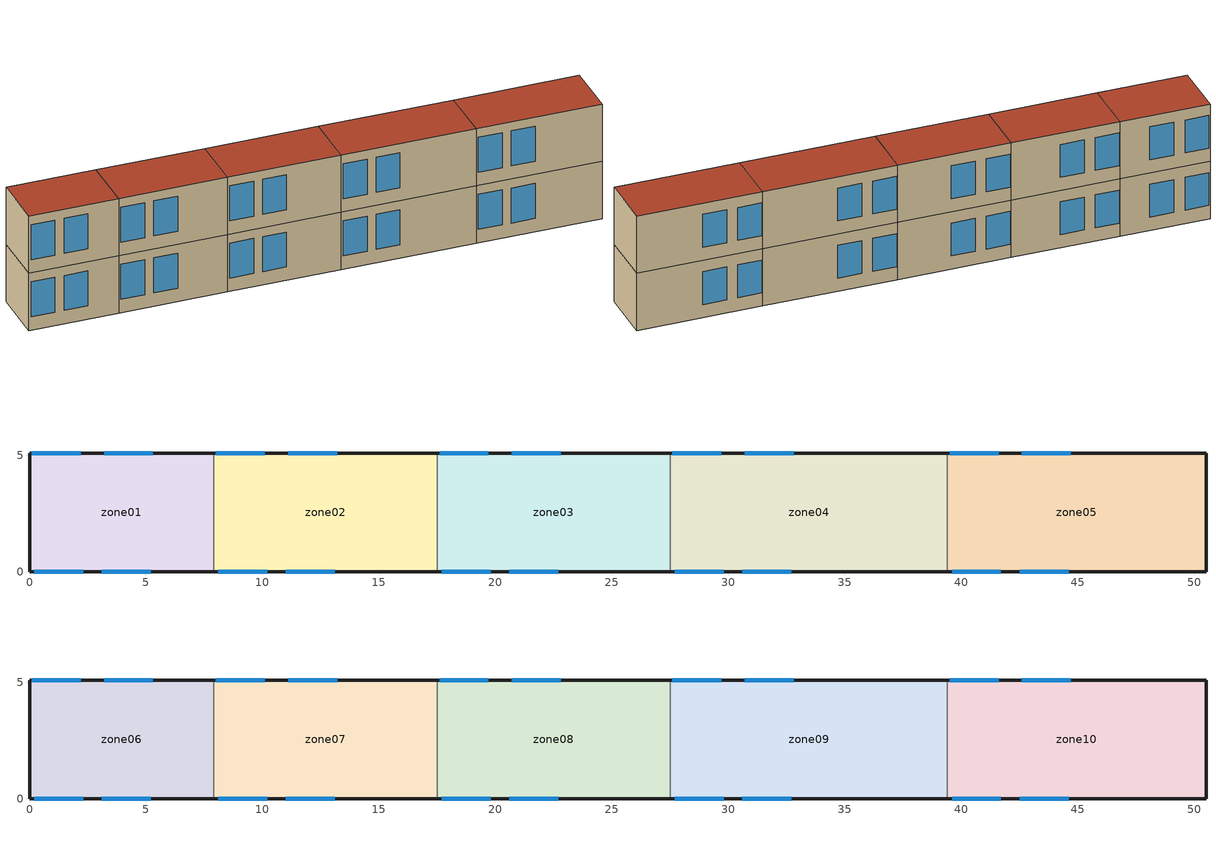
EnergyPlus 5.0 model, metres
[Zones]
zone01
 floor ground (GROUND_FLOOR): 7.9,5.1 7.9,0 0,0 0,5.1 z0
 wall outside (EXT_WALL): 7.9,5.1 0,5.1 0,0 7.9,0 z0:5.4
 wall to zone02 (ADJ_WALL): 7.9,0 7.9,5.1 z0:5.4
 window (EXT_WINDOW1): 0.2,0 2.3,0 / 3.1,0 5.2,0 z1.25:4.55; 2.2,5.1 0.1,5.1 / 5.3,5.1 3.2,5.1 z1.25:4.35
 ceiling to zone06 (ADJ_CEILING): 0,5.1 0,0 7.9,0 7.9,5.1 z5.4
zone02
 floor ground (GROUND_FLOOR): 17.5,5.1 17.5,0 7.9,0 7.9,5.1 z0
 wall outside (EXT_WALL): 17.5,5.1 7.9,5.1 / 7.9,0 17.5,0 z0:5.4
 wall to zone03 (ADJ_WALL): 17.5,0 17.5,5.1 z0:5.4
 wall to zone01 (ADJ_WALL): 7.9,5.1 7.9,0 z0:5.4
 window (EXT_WINDOW1): 8.1,0 10.2,0 / 11,0 13.1,0 z1.25:4.55; 10.1,5.1 8,5.1 / 13.2,5.1 11.1,5.1 z1.25:4.35
 ceiling to zone07 (ADJ_CEILING): 7.9,5.1 7.9,0 17.5,0 17.5,5.1 z5.4
zone03
 floor ground (GROUND_FLOOR): 27.5,5.1 27.5,0 17.5,0 17.5,5.1 z0
 wall outside (EXT_WALL): 27.5,5.1 17.5,5.1 / 17.5,0 27.5,0 z0:5.4
 wall to zone04 (ADJ_WALL): 27.5,0 27.5,5.1 z0:5.4
 wall to zone02 (ADJ_WALL): 17.5,5.1 17.5,0 z0:5.4
 window (EXT_WINDOW1): 17.7,0 19.8,0 / 20.6,0 22.7,0 z1.25:4.55; 19.7,5.1 17.6,5.1 / 22.8,5.1 20.7,5.1 z1.25:4.35
 ceiling to zone08 (ADJ_CEILING): 17.5,5.1 17.5,0 27.5,0 27.5,5.1 z5.4
zone04
 floor ground (GROUND_FLOOR): 39.4,5.1 39.4,0 27.5,0 27.5,5.1 z0
 wall outside (EXT_WALL): 39.4,5.1 27.5,5.1 / 27.5,0 39.4,0 z0:5.4
 wall to zone05 (ADJ_WALL): 39.4,0 39.4,5.1 z0:5.4
 wall to zone03 (ADJ_WALL): 27.5,5.1 27.5,0 z0:5.4
 window (EXT_WINDOW1): 27.7,0 29.8,0 / 30.6,0 32.7,0 z1.25:4.55; 29.7,5.1 27.6,5.1 / 32.8,5.1 30.7,5.1 z1.25:4.35
 ceiling to zone09 (ADJ_CEILING): 27.5,5.1 27.5,0 39.4,0 39.4,5.1 z5.4
zone05
 floor ground (GROUND_FLOOR): 50.5,5.1 50.5,0 39.4,0 39.4,5.1 z0
 wall outside (EXT_WALL): 39.4,0 50.5,0 50.5,5.1 39.4,5.1 z0:5.4
 wall to zone04 (ADJ_WALL): 39.4,5.1 39.4,0 z0:5.4
 window (EXT_WINDOW1): 39.6,0 41.7,0 / 42.5,0 44.6,0 z1.25:4.55; 41.6,5.1 39.5,5.1 / 44.7,5.1 42.6,5.1 z1.25:4.35
 ceiling to zone10 (ADJ_CEILING): 39.4,5.1 39.4,0 50.5,0 50.5,5.1 z5.4
zone06
 floor to zone01 (ADJ_CEILING): 7.9,5.1 7.9,0 0,0 0,5.1 z5.4
 wall outside (EXT_WALL): 7.9,5.1 0,5.1 0,0 7.9,0 z5.4:10.8
 wall to zone07 (ADJ_WALL): 7.9,0 7.9,5.1 z5.4:10.8
 window (EXT_WINDOW1): 0.2,0 2.3,0 / 3.1,0 5.2,0 z6.65:9.95; 2.2,5.1 0.1,5.1 / 5.3,5.1 3.2,5.1 z6.65:9.75
 roof outside (EXT_ROOF): 0,5.1 0,0 7.9,0 7.9,5.1 z10.8
zone07
 floor to zone02 (ADJ_CEILING): 17.5,5.1 17.5,0 7.9,0 7.9,5.1 z5.4
 wall outside (EXT_WALL): 17.5,5.1 7.9,5.1 / 7.9,0 17.5,0 z5.4:10.8
 wall to zone08 (ADJ_WALL): 17.5,0 17.5,5.1 z5.4:10.8
 wall to zone06 (ADJ_WALL): 7.9,5.1 7.9,0 z5.4:10.8
 window (EXT_WINDOW1): 8.1,0 10.2,0 / 11,0 13.1,0 z6.65:9.95; 10.1,5.1 8,5.1 / 13.2,5.1 11.1,5.1 z6.65:9.75
 roof outside (EXT_ROOF): 7.9,5.1 7.9,0 17.5,0 17.5,5.1 z10.8
zone08
 floor to zone03 (ADJ_CEILING): 27.5,5.1 27.5,0 17.5,0 17.5,5.1 z5.4
 wall outside (EXT_WALL): 27.5,5.1 17.5,5.1 / 17.5,0 27.5,0 z5.4:10.8
 wall to zone09 (ADJ_WALL): 27.5,0 27.5,5.1 z5.4:10.8
 wall to zone07 (ADJ_WALL): 17.5,5.1 17.5,0 z5.4:10.8
 window (EXT_WINDOW1): 17.7,0 19.8,0 / 20.6,0 22.7,0 z6.65:9.95; 19.7,5.1 17.6,5.1 / 22.8,5.1 20.7,5.1 z6.65:9.75
 roof outside (EXT_ROOF): 17.5,5.1 17.5,0 27.5,0 27.5,5.1 z10.8
zone09
 floor to zone04 (ADJ_CEILING): 39.4,5.1 39.4,0 27.5,0 27.5,5.1 z5.4
 wall outside (EXT_WALL): 39.4,5.1 27.5,5.1 / 27.5,0 39.4,0 z5.4:10.8
 wall to zone10 (ADJ_WALL): 39.4,0 39.4,5.1 z5.4:10.8
 wall to zone08 (ADJ_WALL): 27.5,5.1 27.5,0 z5.4:10.8
 window (EXT_WINDOW1): 27.7,0 29.8,0 / 30.6,0 32.7,0 z6.65:9.95; 29.7,5.1 27.6,5.1 / 32.8,5.1 30.7,5.1 z6.65:9.75
 roof outside (EXT_ROOF): 27.5,5.1 27.5,0 39.4,0 39.4,5.1 z10.8
zone10
 floor to zone05 (ADJ_CEILING): 50.5,5.1 50.5,0 39.4,0 39.4,5.1 z5.4
 wall outside (EXT_WALL): 39.4,0 50.5,0 50.5,5.1 39.4,5.1 z5.4:10.8
 wall to zone09 (ADJ_WALL): 39.4,5.1 39.4,0 z5.4:10.8
 window (EXT_WINDOW1): 39.6,0 41.7,0 / 42.5,0 44.6,0 z6.65:9.95; 41.6,5.1 39.5,5.1 / 44.7,5.1 42.6,5.1 z6.65:9.75
 roof outside (EXT_ROOF): 39.4,5.1 39.4,0 50.5,0 50.5,5.1 z10.8
[Building]
TRNSYS18: North Axis {deg}=0; Terrain=City; Loads Convergence Tolerance Value=0; Temperature Convergence Tolerance Value {deltaC}=0; Solar Distribution=FullInteriorAndExterior; Maximum Number of Warmup Days=0
[Site:Location]
not used: Latitude {deg}=0; Longitude {deg}=0; Time Zone {hr}=0; Elevation {m}=0
[Construction]
GROUND_FLOOR; EXT_WALL; EXT_ROOF; ADJ_WALL; ADJ_CEILING; EXT_WINDOW1: 
[WindowProperty:ShadingControl]
ESHADE=0; ISHADE=INPUT 1*MAX_ISHADE : SHADECNTRL=ISHADE_INTERNAL
[SurfaceProperty:OtherSideCoefficients]
BOUNDARY=IDENTICAL; BOUNDARY=INPUT 1*TBOUNDARY; BOUNDARY=INPUT 1*TBOUNDARY_2; BOUNDARY=INPUT 1*TBOUNDARY_3; BOUNDARY=INPUT 1*TGROUND; BOUNDARY=20; BOUNDARY=15
[Zone] Multiplier=1
zone01; zone02; zone03; zone04; zone05; zone06; zone07; zone08; zone09; zone10
